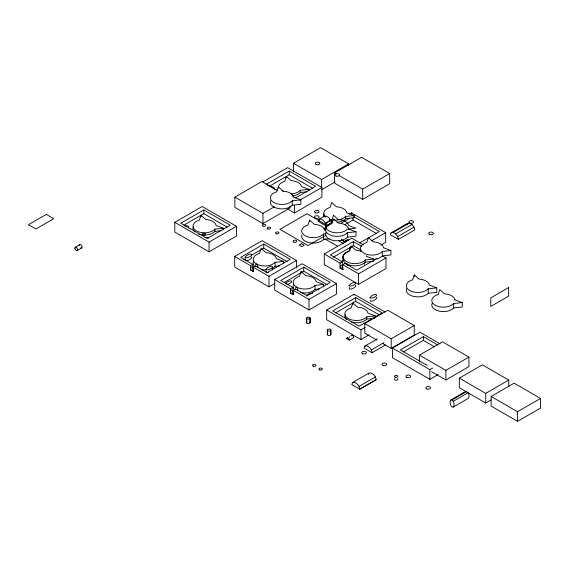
<?xml version="1.0" encoding="UTF-8"?>
<svg xmlns="http://www.w3.org/2000/svg" width="569" height="569" viewBox="0 0 569 569"><rect width="100%" height="100%" fill="white"/><g stroke="black" fill="none" stroke-linecap="round" stroke-linejoin="round"><path stroke-width="0.85" d="M253.177 271.47L250.474 269.912C250.531 263.796 253.71 268.027 253.177 271.47L253.774 271.121M293.085 294.514L290.389 292.957C290.439 286.84 293.625 291.072 293.085 294.514L293.689 294.166M342.751 269.713L340.056 268.155C340.106 262.024 343.292 266.264 342.751 269.713L343.349 269.365M245.04 260.332L245.474 259.485M265.972 272.259L266.569 271.363M223.461 228.219L216.099 225.488A11.579 6.686 0 0 0 205.686 219.463L200.978 215.238L199.335 220.16A11.579 6.686 0 0 0 196.383 230.85A11.579 6.686 0 0 0 214.897 229.143L223.461 228.219L223.461 229.705M308.867 190.843L308.867 189.356L301.506 186.632A11.579 6.686 0 0 0 291.1 180.608L286.392 176.376L284.742 181.298A11.579 6.686 0 0 0 278.504 188.154M324.771 230.353A11.579 6.686 0 0 0 314.365 224.328L309.65 220.103L308.007 225.025A11.579 6.686 0 0 0 305.055 235.708A11.579 6.686 0 0 0 323.569 234.008L326.137 233.731M323.605 284.443L316.243 281.712A11.579 6.686 0 0 0 305.83 275.688L301.122 271.463L299.479 276.385A11.579 6.686 0 0 0 296.527 287.075A11.579 6.686 0 0 0 315.041 285.368L323.605 284.443L323.605 286.84M360.575 251.149A11.579 6.686 0 0 0 355.952 250.303L351.244 246.071L349.601 250.993A11.579 6.686 0 0 0 346.642 261.683A11.579 6.686 0 0 0 365.163 259.983L373.719 259.051L373.719 261.285L365.163 262.209A11.579 6.686 0 0 1 350.632 265.417A11.579 6.686 0 0 1 343.683 257.38M375.348 315.909L367.987 313.178A11.579 6.686 0 0 0 357.581 307.16L352.865 302.928L351.222 307.85A11.579 6.686 0 0 0 348.271 318.54A11.579 6.686 0 0 0 366.785 316.841L375.348 315.909L375.348 317.395M436.779 287.857L429.424 285.126A11.579 6.686 0 0 0 419.012 279.102L414.303 274.877L412.653 279.799A11.579 6.686 0 0 0 409.701 290.489A11.579 6.686 0 0 0 428.222 288.782L436.779 287.857L436.779 292.295L428.222 293.227A11.579 6.686 0 0 1 413.919 296.477A11.579 6.686 0 0 1 406.622 288.675M255.595 264.791C256.733 262.209 258.07 266.384 257.899 267.544M391.116 232.821L390.391 234.705L398.414 239.343L414.751 229.912L414.026 227.18L411.992 224.485L409.488 223.041L407.454 223.389L391.116 232.821L393.151 232.472L409.488 223.041M406.97 224.648L407.454 223.389M318.114 221.199L318.889 219.371L324.138 216.341L326.165 216.099L328.676 217.55L330.703 220.132L331.478 222.863L326.186 226L318.163 221.369L319.166 220.594M326.186 226L331.478 222.863M377.411 338.854L364.885 346.08L364.153 348.079L372.176 352.716L385.298 345.056M352.51 382.581L351.784 384.58L359.807 389.21L376.145 379.779C375.91 376.721 373.698 374.075 370.881 372.908L368.847 373.15L352.51 382.581L354.544 382.34C357.36 383.506 359.58 386.152 359.807 389.21M372.176 352.716C371.948 349.651 369.729 347.005 366.913 345.845L364.885 346.08M368.335 374.374L368.847 373.15M295.603 287.58C296.933 285.538 297.864 289.557 297.815 290.588M272.629 270.012L272.259 269.037M370.135 300.233C369.651 302.125 372.894 300.901 373.741 300.475A10.975 6.337 0 0 0 375.483 299.472L376.742 298.142L376.436 297.381M306.421 295.987L307.637 294.699A10.612 6.131 0 0 1 309.316 293.732L312.708 293.127M285.467 283.675L286.598 282.558A10.612 6.131 0 0 1 288.284 281.584C289.898 280.112 293.732 281.036 290.624 282.935A10.612 6.131 0 0 1 288.945 283.91L287.004 284.564M349.686 287.587C347.673 289.742 351.855 289.287 352.83 288.405A10.975 6.337 0 0 0 354.572 287.395L355.831 286.065L355.369 285.261M75.264 247.273L79.809 244.649M77.178 250.552L81.723 247.928M174.775 222.337L202.201 206.497L236.491 226.291L236.491 236L209.065 251.839L174.775 232.045L174.775 222.337L209.065 242.131L236.491 226.291M203.823 209.918L180.8 223.212L207.216 238.461L230.239 225.168L203.823 209.918L203.823 213.631L227.223 227.145M183.872 225.153L203.823 213.631M289.991 206.27L289.991 207.97L262.963 223.574L234.862 207.351L234.862 197.137L261.889 181.532L277.082 190.302M293.526 171.781L293.526 163.267L320.553 147.67L348.655 163.886L348.655 165.593M262.928 181.888L287.615 167.642L321.898 187.436L321.898 197.144L294.472 212.977L287.615 209.015M295.859 197.735L315.646 186.312L289.237 171.056L266.207 184.349L270.666 186.924M269.279 186.298L289.237 174.775L312.63 188.282M234.862 197.137L262.963 213.361L274.222 206.86M293.526 163.267L321.627 179.491L348.655 163.886M334.572 172.912L361.592 157.307L389.694 173.531L389.694 183.744L362.666 199.349L334.572 183.126L334.572 172.912L336.087 173.787M299.955 200.103L321.898 187.436M321.627 189.705L335.141 181.902M274.478 283.703L268.995 286.868L234.705 267.074L234.705 256.498L262.131 240.666L296.421 260.46L296.421 267.864M234.705 256.498L250.502 265.623L250.502 269.628L253.198 271.178L253.198 267.174L255.445 265.879L267.146 272.629L290.169 259.336L263.753 244.087L240.73 257.38L252.757 264.322L252.757 266.889M339.124 175.544L362.666 189.136L389.694 173.531M243.802 259.649L245.331 258.767M251.477 255.218L263.753 248.134L287.153 261.64M318.163 221.369L318.69 221.064M250.502 265.623L252.757 264.322M326.236 225.886L325.461 223.162L330.703 220.132M250.474 269.912L251.078 269.571M326.72 227.102L323.981 228.681L326.037 229.869M349.345 214.036L351.4 212.849L385.69 232.643L385.69 242.351L380.889 245.118M341.464 222.941L349.686 218.19M326.037 235.168L308.021 245.566L279.92 229.343L306.947 213.738L328.213 226.021M344.579 224.855L353.022 219.983L376.422 233.489M253.198 267.174L268.995 276.292L296.421 260.46M274.706 279.592L302.132 263.76L336.414 283.554L336.414 294.13L308.988 309.963L274.706 290.169L274.706 279.592L290.503 288.711L292.758 287.416L292.758 289.258M345.191 241.903L345.191 240.929L347.446 239.634L348.833 240.438M382.567 255.979L385.995 257.956L385.995 268.532L358.57 284.365L324.287 264.571L324.287 254.002L351.713 238.162L363.371 244.898M290.503 288.711L290.503 292.715L293.199 294.273L293.199 290.268L295.446 288.967L307.146 295.724L330.169 282.43L303.754 267.181L280.73 280.474L292.758 287.416M361.905 246.533L353.335 241.583L330.312 254.876L342.332 261.818L342.332 264.386M284.564 282.302L303.754 271.228L327.147 284.735M333.377 257.152L353.335 245.63L360.127 249.549M359.651 242.942L379.438 231.519L353.641 216.625M371.977 240.559L385.69 232.643M324.287 254.002L340.084 263.12L342.332 261.818M290.389 292.957L290.987 292.615M393.151 232.472L395.654 233.916L411.992 224.485M340.084 263.12L340.084 267.124L342.78 268.675L342.78 264.67L345.027 263.376L356.727 270.126L372.987 260.737M340.056 268.155L340.653 267.807M398.414 239.343L397.688 236.612L414.026 227.18M373.669 260.346L376.415 258.76M293.199 290.268L308.988 299.386L336.414 283.554M342.78 264.67L358.57 273.796L385.995 257.956M369.181 334.778L360.952 339.529L326.67 319.735L326.67 310.027L354.096 294.194L384.95 312.004M355.71 297.608L332.687 310.902L359.103 326.158L382.126 312.865L355.71 297.608L355.71 301.328L379.11 314.835M335.76 312.843L355.71 301.328M376.863 340.127L364.786 333.149L364.786 323.548L387.816 310.254L414.225 325.511L414.225 335.113L391.202 348.406L382.901 343.612M326.67 310.027L360.952 329.821L365.063 327.445M347.993 337.787L346.578 338.612L349.274 340.162L353.811 337.488M349.131 337.133L349.7 336.805M371.45 349.871L383.975 342.645M364.786 323.548L391.202 338.804L414.225 325.511M438.109 374.573L429.88 379.324L392.475 357.73L392.475 348.022L419.901 332.189L440.1 343.847M437.952 345.091L423.336 336.656L400.313 349.949L426.729 365.198L427.219 364.914M403.385 351.891L423.336 340.369L434.659 346.905M359.082 386.372L375.419 376.941M359.857 389.104L376.194 379.665M419.467 362.097L419.467 355.12L442.49 341.827L468.906 357.076L468.906 366.678L445.883 379.971L431.544 371.692M392.475 348.022L429.88 369.615L432.625 368.029M419.467 355.12L445.883 370.369L468.906 357.076M491.118 399.886L485.741 402.987L459.325 387.731L459.325 378.129L482.348 364.836L508.764 380.092L508.764 386.202M450.897 399.922L465.791 391.323L466.978 391.33L452.078 399.929L450.897 399.922A5.818 3.357 60 0 0 450.897 405.69L452.078 407.055L453.265 407.055L468.159 398.456A5.818 3.357 60 0 0 468.159 392.688L453.265 401.294A5.818 3.357 60 0 1 453.265 407.055M459.325 378.129L485.741 393.385L508.764 380.092M491.111 396.479L514.134 383.186L540.55 398.442L540.55 408.044L517.527 421.33L491.111 406.081L491.111 396.479L517.527 411.728L540.55 398.442M268.355 272.693L267.707 272.857M318.889 219.371L320.923 219.129L323.427 220.58L325.461 223.162M291.143 193.915A11.579 6.686 0 0 0 300.304 190.288L308.867 189.356M292.452 196.021A11.579 6.686 0 0 0 300.304 192.514L307.153 191.774M300.816 199.854L293.462 197.13A11.579 6.686 0 0 0 283.049 191.106L278.341 186.874L276.698 191.796A11.579 6.686 0 0 0 273.746 202.486A11.579 6.686 0 0 0 292.26 200.786L300.816 199.854L300.816 204.299L292.26 205.224A11.579 6.686 0 0 1 277.964 208.482A11.579 6.686 0 0 1 270.659 200.672M329.195 219.101A11.579 6.686 0 0 0 345.603 216.44L354.167 215.509L354.167 217.742L345.603 218.667A11.579 6.686 0 0 1 337.097 222.244M198.489 234.044A11.579 6.686 0 0 0 214.897 231.377L221.746 230.637M355.974 231.768L348.619 229.037A11.579 6.686 0 0 0 338.206 223.02L333.498 218.788L331.848 223.709A11.579 6.686 0 0 0 328.896 234.4A11.579 6.686 0 0 0 347.41 232.693L355.974 231.768L355.974 236.206L347.41 237.138A11.579 6.686 0 0 1 333.114 240.395A11.579 6.686 0 0 1 325.809 232.586M301.933 234.976A11.579 6.686 0 0 0 309.358 242.7A11.579 6.686 0 0 0 323.569 239.428L329.565 238.774M283.689 261.399L276.328 258.667A11.579 6.686 0 0 0 265.922 252.65L261.207 248.418L259.564 253.34A11.579 6.686 0 0 0 256.612 264.03A11.579 6.686 0 0 0 275.126 262.323L283.689 261.399L283.689 262.999M390.917 250.495L383.556 247.764A11.579 6.686 0 0 0 373.143 241.747L368.435 237.515L366.792 242.437A11.579 6.686 0 0 0 363.84 253.127A11.579 6.686 0 0 0 382.354 251.427L390.917 250.495L390.917 254.933L382.354 255.865A11.579 6.686 0 0 1 373.847 259.443M272.167 268.461A11.579 6.686 0 0 0 275.126 266.328L279.407 265.865M300.482 292.573A11.579 6.686 0 0 0 315.041 289.372L319.323 288.91M454.901 299.842A11.579 6.686 0 0 0 444.489 293.81L439.78 289.585L438.13 294.507A11.579 6.686 0 0 0 435.178 305.197A11.579 6.686 0 0 0 453.699 303.49L462.256 302.566L462.256 307.004L453.699 307.936A11.579 6.686 0 0 1 439.396 311.193A11.579 6.686 0 0 1 432.099 303.384M351.592 322.111A11.579 6.686 0 0 0 366.785 319.067L374.494 318.235M251.157 256.939L251.854 257.608L250.545 259.101A10.975 6.337 0 0 1 248.802 260.104L245.566 260.83M354.167 215.509L346.806 212.778A11.579 6.686 0 0 0 336.393 206.76L331.684 202.528L330.041 207.45A11.579 6.686 0 0 0 325.418 216.924M373.719 259.051L366.365 256.32A11.579 6.686 0 0 0 366.237 255.794M454.901 299.835L462.256 302.566M282.068 190.658L283.326 191.383M272.722 188.111L275.51 189.726M345.191 240.929L346.585 241.733M341.763 239.912L345.006 241.789M341.322 239.812L345.091 241.989M338.697 240.744L343.569 243.553M324.664 238.788L337.694 246.306M452.078 399.929L453.265 401.294M395.654 233.916L397.688 236.612M347.126 263.845L347.431 265.382M517.527 411.728L517.527 421.33M485.741 393.385L485.741 402.987M453.699 303.49L453.699 307.936M445.883 370.369L445.883 379.971M429.88 369.615L429.88 379.324M428.222 288.782L428.222 293.227M423.336 336.656L423.336 340.369M414.303 274.877L414.303 276.655M391.202 338.804L391.202 348.406M382.354 251.427L382.354 255.865M366.785 316.841L366.785 319.067M365.163 259.983L365.163 262.209M364.409 262.8L364.409 264.4M362.666 189.136L362.666 199.349M360.952 329.821L360.952 339.529M358.57 273.796L358.57 284.365M354.096 294.194L354.096 295.162M353.335 241.583L353.335 245.63M353.022 217.756L353.022 219.983M352.865 302.928L352.865 304.422M351.4 212.849L351.4 213.816M351.244 246.071L351.244 247.558M350.49 248.091L350.49 246.491L348.84 251.406A11.579 6.686 0 0 0 343.882 260.538M347.41 232.693L347.41 237.138M347.446 239.634L347.446 240.552M345.603 216.44L345.603 218.667M345.027 263.376L345.027 263.788M323.569 234.008L323.569 239.428M321.627 179.491L321.627 187.151M315.041 285.368L315.041 289.372M310.098 318.092L310.098 322.666M310.062 318.092A1.7 0.982 0 0 1 307.509 318.946A1.7 0.982 0 0 1 307.509 317.246A1.7 0.982 0 0 1 310.062 318.092L310.062 322.666M309.65 220.103L309.65 221.647M308.988 299.386L308.988 309.963M303.754 267.181L303.754 271.228M301.122 271.463L301.122 273.063M300.304 190.288L300.304 192.514M295.446 288.967L295.446 289.386M294.472 205.21L294.472 212.977M292.26 200.786L292.26 205.224M289.237 171.056L289.237 174.775M286.392 176.376L286.392 177.869M275.126 262.323L275.126 266.328M268.995 276.292L268.995 286.868M263.753 244.087L263.753 248.134M262.963 213.361L262.963 223.574M255.445 265.879L255.445 266.292M214.897 229.143L214.897 231.377M209.065 242.131L209.065 251.839M200.978 215.238L200.978 216.725M293.931 288.789A11.579 6.686 0 0 1 293.405 284.92M342.531 261.875A11.579 6.686 0 0 1 342.645 260.325M330.297 333.925A1.7 0.982 0 0 1 330.326 335.297A1.7 0.982 0 0 1 327.95 335.347A1.7 0.982 0 0 1 327.808 333.975M309.792 322.132A1.7 0.982 0 0 1 309.444 323.427A1.7 0.982 0 0 1 307.182 323.377A1.7 0.982 0 0 1 306.997 322.075M397.468 378.584A1.721 0.996 0 0 1 397.382 379.936A1.721 0.996 0 0 1 395.035 379.985A1.721 0.996 0 0 1 394.786 378.641M351.165 335.966A1.842 1.06 60 0 1 352.467 335.34A1.842 1.06 60 0 1 353.762 337.46M346.628 338.583A1.842 1.06 60 0 1 347.922 337.958A1.842 1.06 60 0 1 349.224 340.084M265.965 269.955A11.579 6.686 0 0 1 261.228 269.663M254.023 265.744A11.579 6.686 0 0 1 253.489 261.875M79.425 245.509A1.899 1.095 60 0 1 80.762 244.741A1.899 1.095 60 0 1 82.107 247.06A1.899 1.095 60 0 1 80.762 247.835M270.951 186.924A2.326 1.344 0 0 1 273.412 187.237A2.326 1.344 0 0 1 273.952 188.652M332.367 222.116A11.579 6.686 0 0 1 331.044 221.867M323.91 216.931A11.579 6.686 0 0 1 324.124 213.837M346.606 319.558A11.579 6.686 0 0 1 345.148 314.614M194.712 231.86A11.579 6.686 0 0 1 193.261 226.924M205.068 237.721A2.326 1.344 0 0 1 208.631 238.091M184.598 226.163A2.326 1.344 0 0 1 187.82 226A2.326 1.344 0 0 1 188.225 227.849M360.753 251.313A11.579 6.686 0 0 1 360.974 250.844M245.061 257.295L245.972 257.977L248.802 257.209A10.975 6.337 0 0 0 250.545 256.199C253.767 254.229 249.791 253.269 248.112 254.798A10.975 6.337 0 0 0 246.37 255.801L245.061 257.295M265.972 269.365L266.882 270.047L269.713 269.279A10.975 6.337 0 0 0 271.456 268.276C274.678 266.299 270.702 265.339 269.023 266.868A10.975 6.337 0 0 0 267.281 267.878L265.972 269.365M349.082 285.595L349.999 286.271L352.83 285.51A10.975 6.337 0 0 0 354.572 284.5C357.794 282.523 353.811 281.563 352.14 283.092A10.975 6.337 0 0 0 350.39 284.102L349.082 285.595M369.992 297.665L370.91 298.348L373.741 297.58A10.975 6.337 0 0 0 375.483 296.577C378.705 294.6 374.722 293.64 373.051 295.169A10.975 6.337 0 0 0 371.301 296.179L369.992 297.665M333.498 215.246L331.848 220.167A11.579 6.686 0 0 0 328.896 230.858A11.579 6.686 0 0 0 347.41 229.158L355.974 228.226L348.619 225.495A11.579 6.686 0 0 0 338.206 219.478L333.498 215.246M46.324 214.399L28.45 224.719L35.854 228.994L53.728 218.681L46.324 214.399M301.577 243.639L299.152 245.04L301.847 246.597L304.266 245.196L301.577 243.639M508.65 287.558L490.777 297.879L490.777 306.428L508.65 296.108L508.65 287.558M330.838 334.615L330.838 330.041A1.743 1.003 0 0 0 328.228 329.174A1.743 1.003 0 0 0 328.228 330.916A1.743 1.003 0 0 0 330.838 330.041L330.795 334.615M327.395 334.615L327.395 330.041L327.353 334.615M306.655 322.666L306.655 318.092L306.613 322.666M203.09 235.082A1.657 0.96 0 0 0 205.58 234.25A1.657 0.96 0 0 0 203.09 233.418A1.657 0.96 0 0 0 203.09 235.082M395.306 377.204A1.721 0.996 0 0 0 397.887 376.344A1.721 0.996 0 0 0 395.306 375.483A1.721 0.996 0 0 0 395.306 377.204M315.525 218.169A2.326 1.344 0 0 0 319.152 217.152A2.326 1.344 0 0 0 315.816 215.85A2.326 1.344 0 0 0 315.525 218.169M426.7 388.883A2.326 1.344 0 0 0 430.498 388.108A2.326 1.344 0 0 0 427.433 386.593A2.326 1.344 0 0 0 426.7 388.883M406.778 377.339A2.326 1.344 0 0 0 410.583 376.564A2.326 1.344 0 0 0 407.518 375.049A2.326 1.344 0 0 0 406.778 377.339M362.802 353.783A2.326 1.344 0 0 0 366.429 352.766A2.326 1.344 0 0 0 363.093 351.464A2.326 1.344 0 0 0 362.802 353.783M383.179 365.526A2.326 1.344 0 0 0 386.671 364.366A2.326 1.344 0 0 0 383.179 363.2A2.326 1.344 0 0 0 383.179 365.526M313.348 366.18A1.721 0.996 0 0 0 315.93 365.319A1.721 0.996 0 0 0 313.348 364.459A1.721 0.996 0 0 0 313.348 366.18M319.785 369.9A1.721 0.996 0 0 0 322.367 369.039A1.721 0.996 0 0 0 319.785 368.179A1.721 0.996 0 0 0 319.785 369.9M410.093 223.112A2.326 1.344 0 0 0 413.585 221.953A2.326 1.344 0 0 0 410.093 220.786A2.326 1.344 0 0 0 410.093 223.112M429.922 234.556A2.326 1.344 0 0 0 433.414 233.397A2.326 1.344 0 0 0 429.922 232.23A2.326 1.344 0 0 0 429.922 234.556M74.895 248.397A1.899 1.095 60 0 0 77.071 250.602A1.899 1.095 60 0 0 76.694 247.728A1.899 1.095 60 0 0 74.895 248.397M294.024 242.181A1.906 1.102 0 0 0 296.883 241.228A1.906 1.102 0 0 0 294.024 240.274A1.906 1.102 0 0 0 294.024 242.181M316.321 164.619A2.326 1.344 0 0 0 319.814 163.459A2.326 1.344 0 0 0 316.321 162.293A2.326 1.344 0 0 0 316.321 164.619M336.151 176.07A2.326 1.344 0 0 0 339.643 174.903A2.326 1.344 0 0 0 336.151 173.737A2.326 1.344 0 0 0 336.151 176.07M315.617 212.849A2.326 1.344 0 0 0 319.109 211.689A2.326 1.344 0 0 0 315.617 210.523A2.326 1.344 0 0 0 315.617 212.849M276.406 233.774A1.721 0.996 0 0 0 278.988 232.913A1.721 0.996 0 0 0 276.406 232.052A1.721 0.996 0 0 0 276.406 233.774M268.035 228.944A1.721 0.996 0 0 0 270.616 228.084A1.721 0.996 0 0 0 268.035 227.223A1.721 0.996 0 0 0 268.035 228.944M263.134 226.135A1.721 0.996 0 0 0 265.815 225.381A1.721 0.996 0 0 0 263.347 224.421A1.721 0.996 0 0 0 263.134 226.135"/></g></svg>
